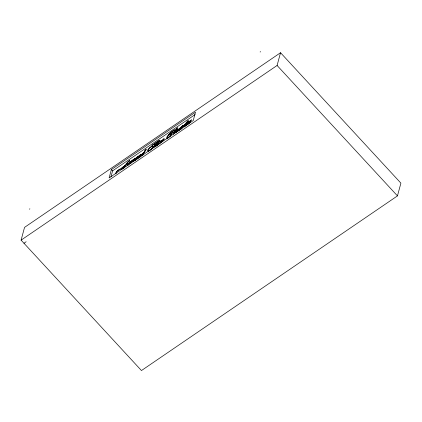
<?xml version="1.0" encoding="UTF-8"?>
<svg xmlns="http://www.w3.org/2000/svg" width="422" height="422" viewBox="0 0 422 422"><rect width="100%" height="100%" fill="white"/><g stroke="black" fill="none" stroke-linecap="round" stroke-linejoin="round"><path stroke-width="0.63" d="M115.607 173.853C116.119 171.153 118.888 169.386 121.272 168.415C124.047 169.211 124.574 165.514 121.826 167.814C125.355 166.263 126.626 162.496 129.681 160.365L128.937 161.568C128.958 159.859 123.44 167.65 128.135 163.24L127.555 164.29L127.428 164.031L125.967 165.002L123.767 168.325M21.1 240.134L24.539 227.379L280.54 52.718L400.9 183.137L397.461 195.892L141.46 370.553L21.1 240.134L277.096 65.473L280.54 52.718M29.682 209.317L29.846 208.7M111.371 169.57L109.113 177.952L193.234 120.555L195.497 112.178L111.371 169.57L112.579 170.873L110.96 176.86M260.163 52.07L260.332 51.447M148.665 151.466L148.845 150.997M126.088 166.073L125.434 165.366L123.261 168.758M134.908 160.713L135.789 159.147L132.977 161.874L134.476 159.479L138.353 156.04L135.251 158.735L133.579 161.236L136.601 157.791L135.52 160.202M181.813 128.52L183.428 125.999L185.427 123.899L183.18 126.167C185.216 123.572 180.79 126.674 183.517 126.748M181.159 129.058L182.863 126.041M180.943 129.401L180.289 128.694L179.382 130.256L180.247 129.522M180.289 128.694L177.314 131.617L179.165 128.858L182.742 125.735L179.725 128.378L177.952 130.968L181.096 127.307L180.405 128.541C182.114 126.858 179.144 130.509 180.932 128.863M154.463 146.144C155.28 144.92 160.355 141.185 158.166 144.329A2.4 0.733 -42.7 0 1 156.42 145.764L154.463 146.144L155.117 146.856M149.515 150.649L148.154 151.176L147.631 150.754L148.154 149.43L149.552 147.837L151.762 146.223L154.368 146.133L154.863 145.564C153.956 145.822 154.489 144.609 155.001 144.477C153.924 146.724 157.432 142.852 157.649 142.135C157.57 142.9 159.484 142.082 159.447 140.79L158.013 141.37L151.873 145.738L152.405 144.735L153.102 144.656L158.994 140.426L159.875 140.241L159.036 141.897L155.692 144.709L157.126 142.942L159.258 142.525L158.63 143.907L156.868 145.632M161.378 142.467L164.058 138.616L160.887 141.908C163.087 138.638 158.603 141.739 161.426 141.871M161.13 142.599L161.811 141.876A5.354 1.63 -42.7 0 0 163.24 139.872C162.924 138.084 157.232 148.475 160.771 141.164M184.683 126.547C184.683 126.574 186.397 123.878 187.975 120.676C186.445 121.794 184.963 124.806 184.166 126.996M188.639 123.857L190.501 121.478L188.043 124.089L188.887 122.359L190.839 120.412L189.04 122.211L190.718 120.924L191.493 119.769L188.117 123.124L187.363 124.648L187.843 124.522M158.683 144.609L158.967 144.345M150.116 150.269C152.221 148.555 153.724 146.55 156.377 145.991M23.996 243.272L26.132 241.732M112.579 170.873L195.07 114.594M125.434 165.366L123.145 166.922L124.047 166.943L123.14 168.768L119.669 169.38L116.862 171.506A2.711 0.828 -42.7 0 0 116.076 172.64L116.003 173.642M127.412 165.688L130.071 163.156L130.894 161.573L129.237 163.235L130.324 162.117L130.978 162.823M145.273 150.227L144.815 150.543L146.302 149.119L142.931 154.832L143.654 154.304L142.019 155.771L144.081 152.331L143.506 152.764A5.148 1.572 -42.7 0 0 141.628 154.568L140.442 156.52L143.264 153.186L142.23 154.921L139.793 157.216L140.61 155.66L144.298 151.978L145.273 150.227L145.949 151.007M187.415 122.802L186.819 123.266L188.286 121.874L186.366 125.186L186.883 124.87L185.527 126.088L187.415 122.802L188.08 123.567M132.07 160.692C130.609 161.805 134.386 158.108 132.387 160.819L134.639 158.551L130.366 163.71L132.07 160.692L132.724 161.399M153.418 147.056L153.946 147.041M127.228 165.73C127.317 164.126 130.583 161.014 131.363 161.03C127.977 162.57 126.025 168.61 130.324 162.117M277.096 65.473L397.461 195.892M163.857 138.685L164.511 139.392M154.368 146.133L155.022 146.84M175.235 130.081C174.133 132.983 170.245 133.136 168.51 135.478C170.24 134.18 173.363 132.993 174.982 130.889C178.015 125.814 164.506 137.018 166.938 138.485A2.543 0.775 -42.7 0 0 167.893 138.136L170.166 136.179L171.575 133.932L170.066 136.158L167.729 137.825A2.252 0.686 -42.7 0 1 167.207 137.725C168.251 134.291 171.918 130.92 175.235 130.081M136.939 158.888L137.408 158.93L139.228 157.195L140.067 155.887L137.609 158.498L138.917 156.172L140.405 154.821L138.606 156.625L140.283 155.333L141.059 154.178L138.342 156.673L136.939 158.888M148.048 150.047L148.291 150.67L149.979 150.137L153.835 146.724L151.139 146.814L149.272 148.212L148.048 150.047M177.572 127.787L174.787 132.503L178.232 128.847L176.412 131.996L177.087 131.516L175.578 132.861L177.43 129.681L173.331 134.36L176.691 128.752L176.174 129.058L177.572 127.787M188.55 121.056C188.128 121.963 189.636 120.091 188.55 121.056"/></g></svg>
